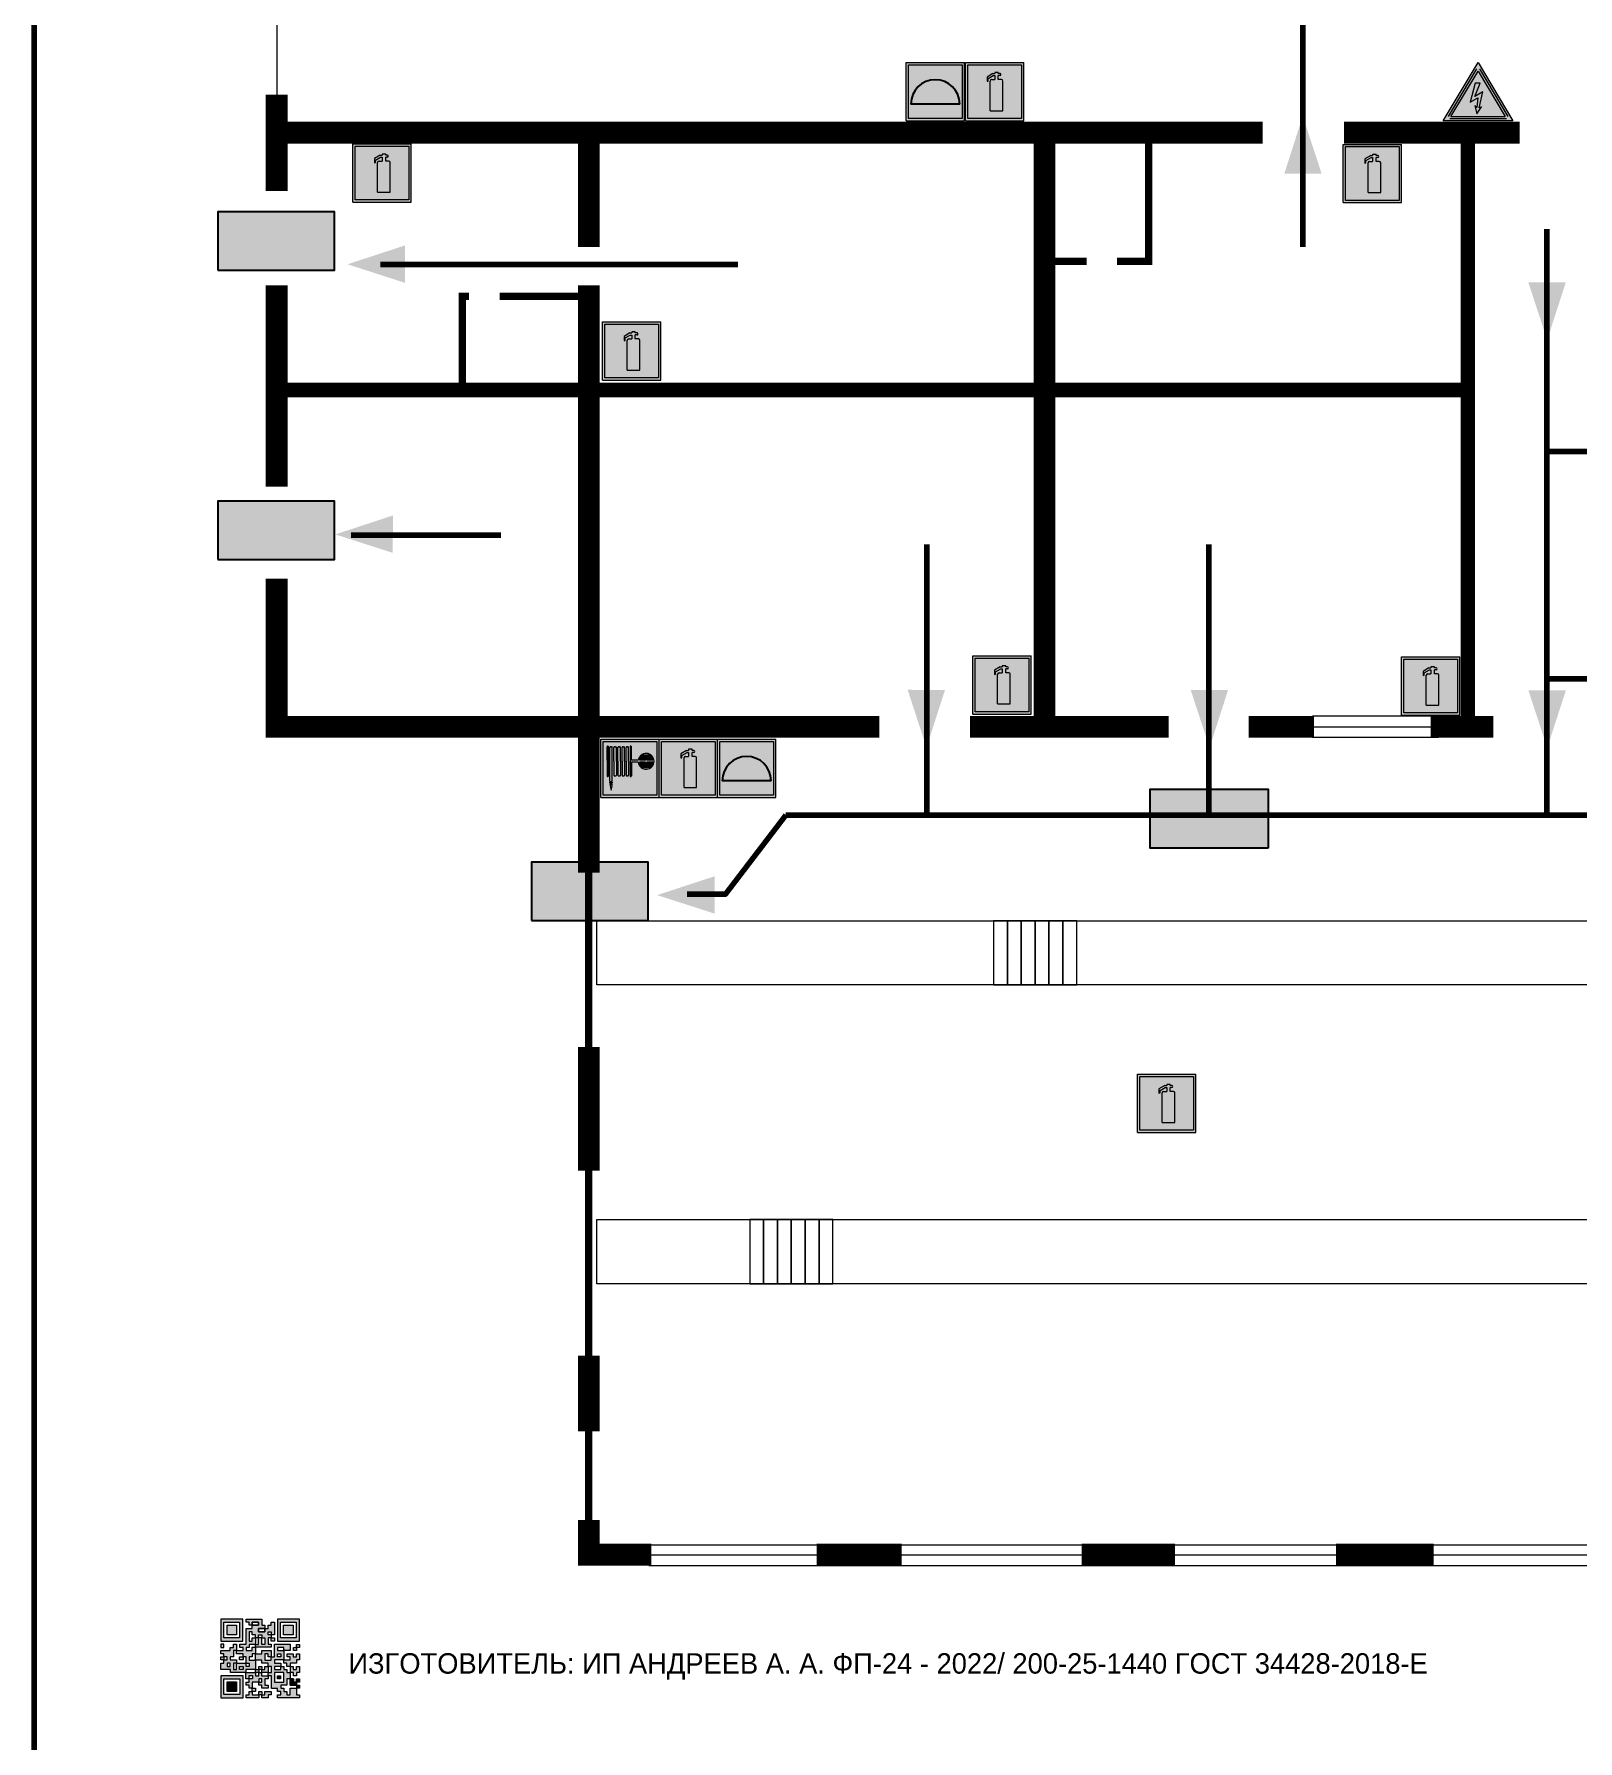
# Model space of a CAD drawing. Header units: millimetres. Extents: x 13114 to 67229, y 22859 to 38520.
# Drawn here: x 29371.4 to 29583.2, y 25863 to 26097.1 of the extents above; entities that cross this region are included whole.
import ezdxf

# ---------------------------------------------------------------- set-up
doc = ezdxf.new("R2010")
doc.units = ezdxf.units.MM
doc.layers.add('План_Штампы', color=7, linetype='Continuous')
doc.styles.add('обычный', font='arial.ttf')

# ---------------------------------------------------------------- blocks, each defined once
blk = doc.blocks.new('QR')
at = {"lineweight": 0}
h = blk.add_hatch(color=256, dxfattribs=at)
h.dxf.hatch_style = 1
h.paths.add_polyline_path([(9241.16, 2687.38), (9242.01, 2687.38), (9242.01, 2687.83), (9241.59, 2687.83), (9241.59, 2688.68), (9239.45, 2688.68), (9239.45, 2688.25), (9239.86, 2688.25), (9239.86, 2687.83), (9240.29, 2687.83), (9240.29, 2688.25), (9241.16, 2688.25), (9241.16, 2687.83), (9240.29, 2687.83), (9240.29, 2687.38), (9239.45, 2687.38), (9239.45, 2685.22), (9238.57, 2685.22), (9238.57, 2684.8), (9239.02, 2684.8), (9239.02, 2684.37), (9238.13, 2684.37), (9238.13, 2683.92), (9239.02, 2683.92), (9239.02, 2683.5), (9239.44, 2683.5), (9239.44, 2682.64), (9239.87, 2682.64), (9239.87, 2682.18), (9239.44, 2682.18), (9239.44, 2682.64), (9238.13, 2682.64), (9238.13, 2681.76), (9237.71, 2681.76), (9237.71, 2682.64), (9238.13, 2682.64), (9238.13, 2683.07), (9237.27, 2683.07), (9237.27, 2683.51), (9237.71, 2683.51), (9237.71, 2684.37), (9238.13, 2684.37), (9238.13, 2685.22), (9237.71, 2685.22), (9237.71, 2684.8), (9237.28, 2684.8), (9237.28, 2684.38), (9235.98, 2684.38), (9235.98, 2683.92), (9236.4, 2683.92), (9236.4, 2683.49), (9236.84, 2683.49), (9236.84, 2683.07), (9236.4, 2683.07), (9236.4, 2682.64), (9235.98, 2682.64), (9235.98, 2681.76), (9237.29, 2681.76), (9237.29, 2681.33), (9239.43, 2681.33), (9239.43, 2681.76), (9240.74, 2681.76), (9240.74, 2683.05), (9239.87, 2683.05), (9239.87, 2683.5), (9240.29, 2683.5), (9240.29, 2683.91), (9240.74, 2683.91), (9240.74, 2684.81), (9240.29, 2684.81), (9240.29, 2684.79), (9240.29, 2684.37), (9239.45, 2684.37), (9239.45, 2684.8), (9239.87, 2684.8), (9239.87, 2685.21), (9240.74, 2685.21), (9240.74, 2686.1), (9240.29, 2686.1), (9240.29, 2685.64), (9239.86, 2685.64), (9239.86, 2686.95), (9240.29, 2686.95), (9240.29, 2686.52), (9240.74, 2686.52), (9240.74, 2686.1), (9241.16, 2686.1), (9241.16, 2686.53), (9241.59, 2686.53), (9241.59, 2686.1), (9242.02, 2686.1), (9242.02, 2685.21), (9241.59, 2685.21), (9241.59, 2686.1), (9241.16, 2686.1), (9241.16, 2685.21), (9240.74, 2685.21), (9240.74, 2684.81), (9242.89, 2684.81), (9242.89, 2685.22), (9242.47, 2685.22), (9242.47, 2686.11), (9242.89, 2686.11), (9242.89, 2686.52), (9242.46, 2686.52), (9242.46, 2686.95), (9242.89, 2686.95), (9242.89, 2686.52), (9243.32, 2686.52), (9243.32, 2688.26), (9242.9, 2688.26), (9242.9, 2687.83), (9242.47, 2687.83), (9242.47, 2687.38), (9242.01, 2687.38), (9242.01, 2686.94), (9241.16, 2686.94)])
h.paths.add_polyline_path([(9239.02, 2682.18), (9239.02, 2681.76), (9238.54, 2681.76), (9238.54, 2682.18)], flags=16)
h.paths.add_polyline_path([(9237.27, 2682.65), (9237.27, 2682.19), (9236.83, 2682.19), (9236.83, 2682.65)], flags=16)
h = blk.add_hatch(color=256, dxfattribs=at)
h.dxf.hatch_style = 1
h.paths.add_polyline_path([(9238.15, 2687.83), (9236.83, 2687.83), (9236.83, 2686.52), (9238.15, 2686.52)], flags=0)
h.paths.add_polyline_path([(9239.01, 2685.65), (9239.01, 2688.68), (9235.98, 2688.68), (9235.98, 2685.65)])
h.paths.add_polyline_path([(9236.41, 2686.1), (9236.41, 2688.26), (9238.56, 2688.26), (9238.56, 2686.1)], flags=16)
h.paths.add_polyline_path([(9236.83, 2686.52), (9236.83, 2687.83), (9238.15, 2687.83), (9238.15, 2686.52)], flags=0)
h = blk.add_hatch(color=256, dxfattribs=at)
h.dxf.hatch_style = 1
h.paths.add_polyline_path([(9238.15, 2686.52), (9238.15, 2687.83), (9236.83, 2687.83), (9236.83, 2686.52)])
h.paths.add_polyline_path([(9245.91, 2686.52), (9245.91, 2687.83), (9244.59, 2687.83), (9244.59, 2686.52)], flags=0)
h.paths.add_polyline_path([(9246.77, 2685.65), (9246.77, 2688.68), (9243.74, 2688.68), (9243.74, 2685.65)])
h.paths.add_polyline_path([(9244.17, 2686.1), (9244.17, 2688.26), (9246.32, 2688.26), (9246.32, 2686.1)], flags=16)
h.paths.add_polyline_path([(9244.59, 2686.52), (9244.59, 2687.83), (9245.91, 2687.83), (9245.91, 2686.52)], flags=0)
h = blk.add_hatch(color=256, dxfattribs=at)
h.dxf.hatch_style = 1
h.paths.add_polyline_path([(9240.75, 2681.76), (9240.75, 2681.35), (9241.17, 2681.35), (9241.17, 2681.76)])
h.paths.add_polyline_path([(9241.6, 2682.18), (9241.17, 2682.18), (9241.17, 2681.76), (9241.6, 2681.76)])
h.paths.add_polyline_path([(9242.47, 2681.34), (9242.47, 2682.19), (9242.02, 2682.19), (9242.02, 2681.76), (9241.6, 2681.76), (9241.6, 2681.34)])
h.paths.add_polyline_path([(9239.87, 2678.3), (9239.44, 2678.3), (9239.44, 2677.89), (9241.17, 2677.89), (9241.17, 2678.3), (9240.28, 2678.3), (9240.28, 2678.73), (9239.87, 2678.73)])
h.paths.add_polyline_path([(9240.75, 2678.73), (9240.75, 2679.19), (9240.28, 2679.19), (9240.28, 2678.73)])
h.paths.add_polyline_path([(9241.6, 2678.73), (9241.17, 2678.73), (9241.17, 2678.3), (9241.6, 2678.3)])
h.paths.add_polyline_path([(9242.02, 2678.3), (9241.6, 2678.3), (9241.6, 2677.89), (9242.48, 2677.89), (9242.48, 2678.31), (9242.9, 2678.31), (9242.9, 2678.73), (9242.02, 2678.73)])
h.paths.add_polyline_path([(9246.36, 2684.37), (9246.36, 2684.79), (9245.93, 2684.79), (9245.93, 2684.37)])
h.paths.add_polyline_path([(9246.78, 2685.2), (9246.36, 2685.2), (9246.36, 2684.79), (9246.78, 2684.79)])
h.paths.add_polyline_path([(9245.91, 2687.83), (9244.59, 2687.83), (9244.59, 2686.52), (9245.91, 2686.52)])
h = blk.add_hatch(color=256, dxfattribs=at)
h.dxf.hatch_style = 1
h.paths.add_polyline_path([(9243.32, 2686.11), (9242.89, 2686.11), (9242.89, 2685.64), (9243.32, 2685.64)])
h.paths.add_polyline_path([(9239.02, 2683.07), (9239.02, 2683.5), (9238.56, 2683.5), (9238.56, 2683.07)])
h.paths.add_polyline_path([(9236.4, 2684.8), (9236.4, 2685.22), (9235.98, 2685.22), (9235.98, 2684.8)])
h.paths.add_polyline_path([(9236.4, 2683.07), (9236.4, 2683.49), (9235.98, 2683.49), (9235.98, 2683.07)])
h = blk.add_hatch(color=256, dxfattribs=at)
h.dxf.hatch_style = 1
h.paths.add_polyline_path([(9243.32, 2682.64), (9243.32, 2683.07), (9244.62, 2683.07), (9244.62, 2684.37), (9243.74, 2684.37), (9243.74, 2684.8), (9244.62, 2684.8), (9244.62, 2684.37), (9245.48, 2684.37), (9245.48, 2685.22), (9243.32, 2685.22), (9243.32, 2683.5), (9242.89, 2683.5), (9242.89, 2683.06), (9242.01, 2683.06), (9242.01, 2683.91), (9242.47, 2683.91), (9242.47, 2683.5), (9242.89, 2683.5), (9242.89, 2684.38), (9241.59, 2684.38), (9241.59, 2683.91), (9240.74, 2683.91), (9240.74, 2683.05), (9241.59, 2683.05), (9241.59, 2682.64), (9242.47, 2682.64), (9242.47, 2682.19), (9242.91, 2682.19), (9242.91, 2681.34), (9242.48, 2681.34), (9242.48, 2680.91), (9242.91, 2680.91), (9242.91, 2679.17), (9243.75, 2679.17), (9243.75, 2678.73), (9244.2, 2678.73), (9244.2, 2678.3), (9243.75, 2678.3), (9243.75, 2677.88), (9246.78, 2677.88), (9246.78, 2678.3), (9246.35, 2678.3), (9246.35, 2679.19), (9245.48, 2679.19), (9245.48, 2678.31), (9245.05, 2678.31), (9245.05, 2678.73), (9244.62, 2678.73), (9244.62, 2679.19), (9244.2, 2679.19), (9244.2, 2679.61), (9245.05, 2679.61), (9245.05, 2680.46), (9245.48, 2680.46), (9245.48, 2681.34), (9245.04, 2681.34), (9245.04, 2681.76), (9244.63, 2681.76), (9244.63, 2682.19), (9244.21, 2682.19), (9244.21, 2681.76), (9243.32, 2681.76), (9243.32, 2682.19), (9244.21, 2682.19), (9244.21, 2682.64)])
h.paths.add_polyline_path([(9243.75, 2683.49), (9243.75, 2683.92), (9244.21, 2683.92), (9244.21, 2683.49)], flags=16)
h.paths.add_polyline_path([(9243.32, 2681.34), (9244.63, 2681.34), (9244.63, 2680.04), (9243.32, 2680.04)], flags=16)
h.paths.add_polyline_path([(9243.76, 2680.89), (9244.18, 2680.89), (9244.18, 2680.48), (9243.76, 2680.48)], flags=0)
h = blk.add_hatch(color=256, dxfattribs=at)
h.dxf.hatch_style = 1
h.paths.add_polyline_path([(9246.36, 2683.07), (9246.78, 2683.07), (9246.78, 2683.92), (9246.36, 2683.92), (9246.36, 2683.49), (9245.92, 2683.49), (9245.92, 2683.92), (9245.06, 2683.92), (9245.06, 2683.49), (9245.48, 2683.49), (9245.48, 2683.07), (9244.62, 2683.07), (9244.62, 2682.65), (9245.05, 2682.65), (9245.05, 2682.18), (9245.48, 2682.18), (9245.48, 2682.65), (9246.36, 2682.65)])
h.paths.add_polyline_path([(9246.78, 2682.18), (9246.36, 2682.18), (9246.36, 2681.75), (9245.92, 2681.75), (9245.92, 2682.18), (9245.48, 2682.18), (9245.48, 2681.34), (9245.48, 2681.34), (9245.94, 2681.34), (9245.94, 2680.91), (9246.36, 2680.91), (9246.36, 2681.34), (9246.78, 2681.34)])
h = blk.add_hatch(color=256, dxfattribs=at)
h.dxf.hatch_style = 1
h.paths.add_polyline_path([(9235.98, 2680.9), (9235.98, 2677.86), (9239.02, 2677.86), (9239.02, 2680.9)])
h.paths.add_polyline_path([(9238.57, 2680.48), (9238.57, 2678.32), (9236.41, 2678.32), (9236.41, 2680.48)], flags=16)
h.paths.add_polyline_path([(9238.15, 2680.05), (9238.15, 2678.74), (9236.83, 2678.74), (9236.83, 2680.05)], flags=0)
h = blk.add_hatch(color=256, dxfattribs=at)
h.dxf.hatch_style = 1
h.paths.add_polyline_path([(9242.02, 2680.46), (9242.48, 2680.46), (9242.48, 2680.91), (9241.58, 2680.91), (9241.58, 2681.35), (9241.17, 2681.35), (9241.17, 2680.91), (9240.75, 2680.91), (9240.75, 2681.33), (9239.43, 2681.33), (9239.43, 2680.46), (9239.86, 2680.46), (9239.86, 2680.92), (9240.3, 2680.92), (9240.3, 2680.46), (9239.86, 2680.46), (9239.86, 2680.04), (9239.44, 2680.04), (9239.44, 2679.62), (9239.86, 2679.62), (9239.86, 2679.19), (9240.29, 2679.19), (9240.29, 2680.03), (9241.18, 2680.03), (9241.18, 2680.47), (9241.6, 2680.47), (9241.6, 2680.03), (9241.18, 2680.03), (9241.18, 2679.61), (9241.6, 2679.61), (9241.6, 2679.19), (9242.47, 2679.19), (9242.47, 2679.6), (9242.02, 2679.6)])
h = blk.add_hatch(color=256, dxfattribs=at)
h.dxf.hatch_style = 1
h.paths.add_polyline_path([(9244.18, 2680.48), (9244.18, 2680.89), (9243.76, 2680.89), (9243.76, 2680.48)])
h = blk.add_hatch(color=256, dxfattribs=at)
h.dxf.hatch_style = 1
h.paths.add_polyline_path([(9238.15, 2680.05), (9236.83, 2680.05), (9236.83, 2678.74), (9238.15, 2678.74)])
h = blk.add_hatch(color=256, dxfattribs=at)
h.dxf.hatch_style = 1
h.paths.add_polyline_path([(9245.93, 2680.04), (9245.93, 2680.46), (9245.48, 2680.46), (9245.48, 2679.62), (9246.35, 2679.62), (9246.35, 2680.04)])
h.paths.add_polyline_path([(9246.78, 2680.04), (9246.78, 2680.46), (9246.35, 2680.46), (9246.35, 2680.04)])
h.paths.add_polyline_path([(9246.78, 2679.18), (9246.78, 2679.62), (9246.35, 2679.62), (9246.35, 2679.18)])
for points in [[(9237.71, 2685.22), (9238.13, 2685.22), (9238.13, 2684.37), (9237.71, 2684.37), (9237.71, 2683.51), (9237.27, 2683.51), (9237.27, 2683.07), (9238.13, 2683.07), (9238.13, 2682.64), (9237.71, 2682.64), (9237.71, 2681.76), (9238.13, 2681.76), (9238.13, 2682.64), (9239.44, 2682.64), (9239.44, 2683.5), (9239.02, 2683.5), (9239.02, 2683.07), (9238.56, 2683.07), (9238.56, 2683.5), (9239.02, 2683.5), (9239.02, 2683.92), (9238.13, 2683.92), (9238.13, 2684.37), (9239.02, 2684.37), (9239.02, 2684.8), (9238.57, 2684.8), (9238.57, 2685.22), (9239.45, 2685.22), (9239.45, 2687.38), (9240.29, 2687.38), (9240.29, 2687.83), (9239.86, 2687.83), (9239.86, 2688.25), (9239.45, 2688.25), (9239.45, 2688.68), (9241.59, 2688.68), (9241.59, 2687.83), (9242.01, 2687.83), (9242.01, 2687.38), (9242.47, 2687.38), (9242.47, 2687.83), (9242.9, 2687.83), (9242.9, 2688.26), (9243.32, 2688.26), (9243.32, 2686.52), (9242.89, 2686.52), (9242.89, 2686.11), (9243.32, 2686.11), (9243.32, 2685.64), (9242.89, 2685.64), (9242.89, 2686.11), (9242.47, 2686.11), (9242.47, 2685.22), (9242.89, 2685.22), (9242.89, 2684.81), (9240.74, 2684.81), (9240.74, 2683.91), (9241.59, 2683.91), (9241.59, 2684.38), (9242.89, 2684.38), (9242.89, 2683.5), (9242.47, 2683.5), (9242.47, 2683.91), (9242.01, 2683.91), (9242.01, 2683.06), (9242.89, 2683.06), (9242.89, 2683.5), (9243.32, 2683.5), (9243.32, 2685.22), (9245.48, 2685.22), (9245.48, 2684.37), (9244.62, 2684.37), (9244.62, 2683.07), (9245.48, 2683.07), (9245.48, 2683.49), (9245.06, 2683.49), (9245.06, 2683.92), (9245.92, 2683.92), (9245.92, 2683.49), (9246.36, 2683.49), (9246.36, 2683.92), (9246.78, 2683.92), (9246.78, 2683.07), (9246.36, 2683.07), (9246.36, 2682.65), (9245.48, 2682.65), (9245.48, 2682.18), (9245.92, 2682.18), (9245.92, 2681.75), (9246.36, 2681.75), (9246.36, 2682.18), (9246.78, 2682.18), (9246.78, 2681.34), (9246.36, 2681.34), (9246.36, 2680.91), (9245.94, 2680.91), (9245.94, 2681.34), (9245.48, 2681.34), (9245.48, 2680.46), (9245.93, 2680.46), (9245.93, 2680.04), (9246.35, 2680.04), (9246.35, 2680.46), (9246.78, 2680.46), (9246.78, 2680.04), (9246.78, 2680.04), (9246.35, 2680.04), (9246.35, 2679.62), (9246.78, 2679.62), (9246.78, 2679.18), (9246.35, 2679.18), (9246.35, 2678.3), (9246.78, 2678.3), (9246.78, 2677.88), (9243.75, 2677.88), (9243.75, 2678.3), (9244.2, 2678.3), (9244.2, 2678.73), (9243.75, 2678.73), (9243.75, 2679.17), (9242.91, 2679.17), (9242.91, 2680.91), (9242.48, 2680.91), (9242.48, 2680.46), (9242.02, 2680.46), (9242.02, 2679.6), (9242.47, 2679.6), (9242.47, 2679.19), (9241.6, 2679.19), (9241.6, 2679.61), (9241.18, 2679.61), (9241.18, 2680.03), (9240.29, 2680.03), (9240.29, 2679.19), (9240.75, 2679.19), (9240.75, 2678.73), (9240.28, 2678.73), (9240.28, 2678.3), (9241.17, 2678.3), (9241.17, 2678.73), (9241.6, 2678.73), (9241.6, 2678.3), (9242.02, 2678.3), (9242.02, 2678.73), (9242.9, 2678.73), (9242.9, 2678.31), (9242.48, 2678.31), (9242.48, 2677.89), (9241.6, 2677.89), (9241.6, 2678.3), (9241.17, 2678.3), (9241.17, 2677.89), (9239.44, 2677.89), (9239.44, 2678.3), (9239.87, 2678.3), (9239.87, 2678.73), (9240.28, 2678.73), (9240.28, 2679.19), (9240.29, 2679.19), (9239.86, 2679.19), (9239.86, 2679.62), (9239.44, 2679.62), (9239.44, 2680.04), (9239.86, 2680.04), (9239.86, 2680.46), (9239.43, 2680.46), (9239.43, 2681.33), (9237.29, 2681.33), (9237.29, 2681.76), (9235.98, 2681.76), (9235.98, 2682.64), (9236.4, 2682.64), (9236.4, 2683.07), (9235.98, 2683.07), (9235.98, 2683.49), (9236.4, 2683.49), (9236.4, 2683.92), (9235.98, 2683.92), (9235.98, 2684.38), (9237.28, 2684.38), (9237.28, 2684.8), (9237.71, 2684.8), (9237.71, 2685.22), (9237.92, 2685.22)], [(9240.74, 2685.21), (9239.87, 2685.21), (9239.87, 2684.8), (9239.45, 2684.8), (9239.45, 2684.37), (9240.29, 2684.37), (9240.29, 2684.79), (9240.29, 2684.81), (9240.74, 2684.81), (9240.74, 2685.21), (9239.87, 2685.21)], [(9240.74, 2686.1), (9240.74, 2686.52), (9240.29, 2686.52), (9240.29, 2686.95), (9239.86, 2686.95), (9239.86, 2685.64), (9240.29, 2685.64), (9240.29, 2686.1), (9240.74, 2686.1), (9240.74, 2686.52)], [(9240.74, 2683.05), (9240.74, 2681.76), (9239.43, 2681.76), (9239.43, 2681.33), (9240.75, 2681.33), (9240.75, 2681.35), (9240.75, 2680.91), (9241.17, 2680.91), (9241.17, 2681.35), (9241.58, 2681.35), (9241.58, 2680.91), (9242.48, 2680.91), (9242.48, 2681.34), (9242.91, 2681.34), (9242.91, 2682.19), (9242.47, 2682.19), (9242.47, 2682.64), (9241.59, 2682.64), (9241.59, 2683.05), (9240.74, 2683.05)], [(9240.74, 2683.91), (9240.29, 2683.91), (9240.29, 2683.5), (9239.87, 2683.5), (9239.87, 2683.05), (9240.74, 2683.05), (9240.74, 2683.91)], [(9244.62, 2683.07), (9243.32, 2683.07), (9243.32, 2682.64), (9244.21, 2682.64), (9244.21, 2682.19), (9243.32, 2682.19), (9243.32, 2681.76), (9244.21, 2681.76), (9244.21, 2682.19), (9244.63, 2682.19), (9244.63, 2681.76), (9245.04, 2681.76), (9245.04, 2681.34), (9245.48, 2681.34)], [(9244.62, 2684.37), (9244.62, 2684.8), (9243.74, 2684.8), (9243.74, 2684.37), (9244.62, 2684.37)], [(9245.48, 2682.18), (9245.05, 2682.18), (9245.05, 2682.65), (9244.62, 2682.65), (9244.62, 2683.07)], [(9239.86, 2680.46), (9239.86, 2680.92), (9240.3, 2680.92), (9240.3, 2680.46), (9239.86, 2680.46)], [(9241.6, 2681.76), (9242.02, 2681.76), (9242.02, 2682.19), (9242.47, 2682.19), (9242.47, 2681.34), (9241.6, 2681.34), (9241.6, 2681.76)], [(9245.48, 2682.18), (9245.48, 2681.34)], [(9245.48, 2680.46), (9245.05, 2680.46), (9245.05, 2679.61), (9244.2, 2679.61), (9244.2, 2679.19), (9244.62, 2679.19), (9244.62, 2678.73), (9245.05, 2678.73), (9245.05, 2678.31), (9245.48, 2678.31), (9245.48, 2679.19), (9246.35, 2679.19), (9246.35, 2679.07)], [(9246.35, 2679.62), (9245.48, 2679.62), (9245.48, 2680.46)], [(9245.48, 2680.46), (9245.48, 2679.62), (9246.35, 2679.62), (9246.35, 2680.04), (9245.93, 2680.04), (9245.93, 2680.46), (9245.48, 2680.46), (9245.48, 2679.62)], [(9246.35, 2679.62), (9246.35, 2679.18)]]:
    blk.add_lwpolyline(points, dxfattribs=at)
for points in [[(9235.98, 2685.65), (9239.01, 2685.65), (9239.01, 2688.68), (9235.98, 2688.68)], [(9236.41, 2688.26), (9238.56, 2688.26), (9238.56, 2686.1), (9236.41, 2686.1)], [(9236.83, 2687.83), (9238.15, 2687.83), (9238.15, 2686.52), (9236.83, 2686.52)], [(9240.29, 2687.83), (9241.16, 2687.83), (9241.16, 2688.25), (9240.29, 2688.25)], [(9240.29, 2688.25), (9241.16, 2688.25), (9241.16, 2687.83), (9240.29, 2687.83)], [(9243.74, 2685.65), (9246.77, 2685.65), (9246.77, 2688.68), (9243.74, 2688.68)], [(9244.17, 2688.26), (9246.32, 2688.26), (9246.32, 2686.1), (9244.17, 2686.1)], [(9244.59, 2687.83), (9245.91, 2687.83), (9245.91, 2686.52), (9244.59, 2686.52)], [(9235.98, 2684.8), (9236.4, 2684.8), (9236.4, 2685.22), (9235.98, 2685.22)], [(9241.16, 2686.1), (9240.74, 2686.1), (9240.74, 2685.21), (9241.16, 2685.21)], [(9242.01, 2687.38), (9241.16, 2687.38), (9241.16, 2686.94), (9242.01, 2686.94)], [(9241.16, 2687.38), (9242.01, 2687.38), (9242.01, 2686.94), (9241.16, 2686.94)], [(9241.16, 2686.53), (9241.59, 2686.53), (9241.59, 2686.1), (9241.16, 2686.1)], [(9241.59, 2686.1), (9242.02, 2686.1), (9242.02, 2685.21), (9241.59, 2685.21)], [(9242.89, 2686.52), (9242.46, 2686.52), (9242.46, 2686.95), (9242.89, 2686.95)], [(9246.36, 2685.2), (9246.78, 2685.2), (9246.78, 2684.79), (9246.36, 2684.79)], [(9236.4, 2683.07), (9236.84, 2683.07), (9236.84, 2683.49), (9236.4, 2683.49)], [(9243.75, 2683.92), (9244.21, 2683.92), (9244.21, 2683.49), (9243.75, 2683.49)], [(9245.93, 2684.79), (9246.36, 2684.79), (9246.36, 2684.37), (9245.93, 2684.37)], [(9235.98, 2677.86), (9239.02, 2677.86), (9239.02, 2680.9), (9235.98, 2680.9)], [(9236.83, 2682.19), (9237.27, 2682.19), (9237.27, 2682.65), (9236.83, 2682.65)], [(9238.54, 2682.18), (9239.02, 2682.18), (9239.02, 2681.76), (9238.54, 2681.76)], [(9239.44, 2682.64), (9239.87, 2682.64), (9239.87, 2682.18), (9239.44, 2682.18)], [(9240.75, 2681.76), (9241.17, 2681.76), (9241.17, 2681.35), (9240.75, 2681.35)], [(9241.17, 2682.18), (9241.6, 2682.18), (9241.6, 2681.76), (9241.17, 2681.76)], [(9243.32, 2680.04), (9244.63, 2680.04), (9244.63, 2681.34), (9243.32, 2681.34)], [(9243.76, 2680.89), (9244.18, 2680.89), (9244.18, 2680.48), (9243.76, 2680.48)], [(9236.41, 2680.48), (9238.57, 2680.48), (9238.57, 2678.32), (9236.41, 2678.32)], [(9236.83, 2680.05), (9238.15, 2680.05), (9238.15, 2678.74), (9236.83, 2678.74)], [(9241.18, 2680.03), (9241.6, 2680.03), (9241.6, 2680.47), (9241.18, 2680.47)]]:
    blk.add_lwpolyline(points, close=True, dxfattribs=at)
blk = doc.blocks.new('A$C7B4425F7')
at = {"true_color": 0xffffff}
blk.add_hatch(color=7, dxfattribs=at).paths.add_polyline_path([(0, 0), (-16, 0), (-16, -8), (0, -8)])
h = blk.add_hatch(color=126)
h.paths.add_polyline_path([(-0.2, -0.2), (-15.8, -0.2), (-15.8, -7.8), (-0.2, -7.8)])
h.paths.add_polyline_path([(-11.76, -2.03), (-11.76, -3.66), (-11.17, -3.66, -0.568275), (-11.17, -6.18), (-12.58, -6.18), (-12.58, -2.03)], flags=16)
h.paths.add_polyline_path([(-13.33, -4.12, -0.495768), (-13.59, -6.18), (-15.03, -6.18), (-15.03, -2.03), (-13.59, -2.03, -0.487973)], flags=16)
h.paths.add_polyline_path([(-10.25, -2.03), (-9.48, -2.03), (-9.48, -6.18), (-10.25, -6.18)], flags=16)
h.paths.add_polyline_path([(-13.84, -3.69), (-14.24, -3.69), (-14.24, -3.03), (-13.9, -3.03, -0.692621)], flags=0)
h.paths.add_polyline_path([(-9.15, -2.03), (-8.4, -2.03), (-8.04, -3.07), (-7.68, -2.03), (-6.93, -2.03), (-7.64, -4.1), (-6.93, -6.18), (-7.68, -6.18), (-8.04, -5.14), (-8.4, -6.18), (-9.15, -6.18), (-8.44, -4.1)], flags=16)
h.paths.add_polyline_path([(-11.76, -4.46), (-11.42, -4.46, -0.692621), (-11.36, -5.12), (-11.76, -5.12)], flags=0)
h.paths.add_polyline_path([(-13.9, -5.2), (-14.24, -5.2), (-14.24, -4.55), (-13.84, -4.55, -0.708038)], flags=0)
edge = h.paths.add_edge_path(flags=16)
edge.add_ellipse((-5.51, -4.08), major_axis=(0, 2.05), ratio=0.586184, start_angle=0, end_angle=360)
edge = h.paths.add_edge_path(flags=0)
edge.add_ellipse((-5.51, -4.08), major_axis=(0, 1.14), ratio=0.454828, start_angle=0, end_angle=360)
h.paths.add_polyline_path([(-4.13, -4.96, 0.377264), (-3.48, -4.52, 0.0555), (-3.16, -2.03), (-1.66, -2.03), (-1.66, -4.96), (-0.96, -4.96), (-0.96, -7.01), (-1.75, -7.01), (-1.75, -6.18), (-3.3, -6.18), (-3.3, -7.02), (-4.13, -7.02)], flags=16)
h.paths.add_polyline_path([(-2.73, -2.91), (-2.28, -2.91), (-2.28, -4.96), (-3.05, -4.96, 0.079136)], flags=0)
at = {"color": 126}
blk.add_lwpolyline([(-16, -8), (0, -8), (0, 0), (-16, 0)], close=True, dxfattribs=at)
blk = doc.blocks.new('A$C37112FD5')
at = {"true_color": 0xf5f5ff}
h = blk.add_hatch(color=7, dxfattribs=at)
h.dxf.hatch_style = 1
h.paths.add_polyline_path([(12.8, -7.4), (0, -7.4), (0, -20.2), (12.8, -20.2)])
h.paths.add_polyline_path([(12.29, -7.91), (12.29, -19.69), (0.51, -19.69), (0.51, -7.91)], flags=16)
h.paths.add_polyline_path([(4.98, -9.04, -0.42597), (5.17, -9.22), (5.17, -12.25), (5.17, -15.29, -0.432244), (4.98, -15.47), (4.83, -15.47, -0.42597), (4.64, -15.29), (4.64, -12.25), (4.64, -9.22, -0.432244), (4.83, -9.04)], flags=0)
h.paths.add_polyline_path([(4.28, -9.22), (4.28, -12.25), (4.28, -15.29, -0.432244), (4.09, -15.47), (3.94, -15.47, -0.42597), (3.75, -15.29), (3.75, -12.25), (3.75, -9.22, -0.432244), (3.94, -9.04), (4.09, -9.04, -0.42597)], flags=0)
h.paths.add_polyline_path([(5.72, -9.04), (5.87, -9.04, -0.42597), (6.06, -9.22), (6.06, -12.25), (6.06, -15.29, -0.432244), (5.87, -15.47), (5.72, -15.47, -0.42597), (5.53, -15.29), (5.53, -12.25), (5.53, -9.22, -0.432244)], flags=0)
h.paths.add_polyline_path([(6.42, -8.9), (6.5, -8.9, -0.42597), (6.69, -9.08), (6.69, -12.03), (8.21, -12.03, -15.824349), (8.21, -12.47), (6.69, -12.47), (6.69, -15.42, -0.432244), (6.5, -15.6), (6.42, -15.6)], flags=0)
h.paths.add_polyline_path([(3.39, -9.22), (3.39, -12.25), (3.39, -15.29, -0.432244), (3.2, -15.47), (3.05, -15.47, -0.42597), (2.85, -15.29), (2.85, -12.25), (2.85, -9.22, -0.432244), (3.05, -9.04), (3.2, -9.04, -0.42597)], flags=0)
h.paths.add_polyline_path([(2.5, -9.22), (2.5, -16.71), (1.96, -16.71), (1.96, -9.22, -0.432244), (2.15, -9.04), (2.31, -9.04, -0.42597)], flags=0)
h.paths.add_polyline_path([(1.61, -8.9), (1.61, -15.6), (1.57, -15.6, -0.42597), (1.37, -15.42), (1.37, -12.03), (1.37, -9.09, -0.432244), (1.57, -8.9)], flags=0)
h.paths.add_polyline_path([(9.76, -10.81), (9.76, -12.03), (8.49, -12.03, -0.336371)], flags=0)
h.paths.add_polyline_path([(8.49, -12.47), (9.76, -12.47), (9.76, -13.7, -0.336371)], flags=0)
h.paths.add_polyline_path([(10.11, -10.81, -0.336371), (11.38, -12.03), (10.11, -12.03)], flags=0)
h.paths.add_polyline_path([(10.11, -12.47), (11.38, -12.47, -0.336371), (10.11, -13.7)], flags=0)
h.paths.add_polyline_path([(2.5, -16.84), (2.5, -17.05), (1.97, -17.05), (1.97, -16.84)], flags=0)
h.paths.add_polyline_path([(2.5, -17.24, -0.033778), (2.24, -18.6, -0.033778), (1.97, -17.24)], flags=0)
h = blk.add_hatch(color=242)
h.dxf.hatch_style = 1
h.paths.add_polyline_path([(12.29, -7.91), (0.51, -7.91), (0.51, -19.69), (12.29, -19.69)])
h.paths.add_polyline_path([(6.42, -15.6), (6.42, -8.9), (6.5, -8.9, -0.42597), (6.69, -9.08), (6.69, -12.03), (8.21, -12.03, -15.824349), (8.21, -12.47), (6.69, -12.47), (6.69, -15.42, -0.432244), (6.5, -15.6)], flags=16)
h.paths.add_polyline_path([(5.87, -15.47), (5.72, -15.47, -0.42597), (5.53, -15.29), (5.53, -12.25), (5.53, -9.22, -0.432244), (5.72, -9.04), (5.87, -9.04, -0.42597), (6.06, -9.22), (6.06, -12.25), (6.06, -15.29, -0.432244)], flags=16)
h.paths.add_polyline_path([(4.98, -15.47), (4.83, -15.47, -0.42597), (4.64, -15.29), (4.64, -12.25), (4.64, -9.22, -0.432244), (4.83, -9.04), (4.98, -9.04, -0.42597), (5.17, -9.22), (5.17, -12.25), (5.17, -15.29, -0.432244)], flags=16)
h.paths.add_polyline_path([(4.09, -15.47), (3.94, -15.47, -0.42597), (3.75, -15.29), (3.75, -12.25), (3.75, -9.22, -0.432244), (3.94, -9.04), (4.09, -9.04, -0.42597), (4.28, -9.22), (4.28, -12.25), (4.28, -15.29, -0.432244)], flags=16)
h.paths.add_polyline_path([(3.2, -15.47), (3.05, -15.47, -0.42597), (2.85, -15.29), (2.85, -12.25), (2.85, -9.22, -0.432244), (3.05, -9.04), (3.2, -9.04, -0.42597), (3.39, -9.22), (3.39, -12.25), (3.39, -15.29, -0.432244)], flags=16)
h.paths.add_polyline_path([(2.5, -17.05), (1.97, -17.05), (1.97, -16.84), (2.5, -16.84)], flags=16)
h.paths.add_polyline_path([(2.5, -17.24, -0.033778), (2.24, -18.6, -0.033778), (1.97, -17.24)], flags=16)
h.paths.add_polyline_path([(2.5, -16.71), (1.96, -16.71), (1.96, -9.22, -0.432244), (2.15, -9.04), (2.31, -9.04, -0.42597), (2.5, -9.22)], flags=16)
h.paths.add_polyline_path([(1.61, -15.6), (1.57, -15.6, -0.42597), (1.37, -15.42), (1.37, -12.03), (1.37, -9.09, -0.432244), (1.57, -8.9), (1.61, -8.9)], flags=16)
h.paths.add_polyline_path([(8.49, -12.47), (9.76, -12.47), (9.76, -13.7, -0.336371)], flags=0)
h.paths.add_polyline_path([(10.11, -13.7), (10.11, -12.47), (11.38, -12.47, -0.336371)], flags=0)
h.paths.add_polyline_path([(8.49, -12.03, -0.336371), (9.76, -10.81), (9.76, -12.03)], flags=0)
h.paths.add_polyline_path([(10.11, -12.03), (10.11, -10.81, -0.336371), (11.38, -12.03)], flags=0)
h = blk.add_hatch(color=7, dxfattribs=at)
h.dxf.hatch_style = 1
h.paths.add_polyline_path([(1.61, -8.9), (1.57, -8.9, 0.432244), (1.37, -9.09), (1.37, -12.03), (1.37, -15.42, 0.42597), (1.57, -15.6), (1.61, -15.6)])
h.paths.add_polyline_path([(2.5, -9.22, 0.42597), (2.31, -9.04), (2.15, -9.04, 0.432244), (1.96, -9.22), (1.96, -16.71), (2.5, -16.71)])
h.paths.add_polyline_path([(2.5, -16.84), (1.97, -16.84), (1.97, -17.05), (2.5, -17.05)])
h.paths.add_polyline_path([(2.5, -17.24), (1.97, -17.24, 0.033778), (2.24, -18.6, 0.033778)])
h.paths.add_polyline_path([(3.39, -12.25), (3.39, -9.22, 0.42597), (3.2, -9.04), (3.05, -9.04, 0.432244), (2.85, -9.22), (2.85, -12.25), (2.85, -15.29, 0.42597), (3.05, -15.47), (3.2, -15.47, 0.432244), (3.39, -15.29)])
h.paths.add_polyline_path([(4.28, -12.25), (4.28, -9.22, 0.42597), (4.09, -9.04), (3.94, -9.04, 0.432244), (3.75, -9.22), (3.75, -12.25), (3.75, -15.29, 0.42597), (3.94, -15.47), (4.09, -15.47, 0.432244), (4.28, -15.29)])
h.paths.add_polyline_path([(5.17, -12.25), (5.17, -9.22, 0.42597), (4.98, -9.04), (4.83, -9.04, 0.432244), (4.64, -9.22), (4.64, -12.25), (4.64, -15.29, 0.42597), (4.83, -15.47), (4.98, -15.47, 0.432244), (5.17, -15.29)])
h.paths.add_polyline_path([(6.06, -12.25), (6.06, -9.22, 0.42597), (5.87, -9.04), (5.72, -9.04, 0.432244), (5.53, -9.22), (5.53, -12.25), (5.53, -15.29, 0.42597), (5.72, -15.47), (5.87, -15.47, 0.432244), (6.06, -15.29)])
h.paths.add_polyline_path([(6.69, -12.47), (8.21, -12.47, 15.824349), (8.21, -12.03), (6.69, -12.03), (6.69, -9.08, 0.42597), (6.5, -8.9), (6.42, -8.9), (6.42, -15.6), (6.5, -15.6, 0.432244), (6.69, -15.42)])
h.paths.add_polyline_path([(8.49, -12.47), (9.76, -12.47), (9.76, -13.7, -0.336371)], flags=16)
h.paths.add_polyline_path([(8.49, -12.03, -0.336371), (9.76, -10.81), (9.76, -12.03)], flags=16)
h.paths.add_polyline_path([(10.11, -12.47), (11.38, -12.47, -0.336371), (10.11, -13.7)], flags=16)
h.paths.add_polyline_path([(10.11, -12.03), (10.11, -10.81, -0.336371), (11.38, -12.03)], flags=16)
h = blk.add_hatch(color=242)
h.dxf.hatch_style = 1
h.paths.add_polyline_path([(9.76, -10.81, 0.336371), (8.49, -12.03), (9.76, -12.03)])
h.paths.add_polyline_path([(10.11, -10.81), (10.11, -12.03), (11.38, -12.03, 0.336371)])
h.paths.add_polyline_path([(11.38, -12.47), (10.11, -12.47), (10.11, -13.7, 0.336371)])
h.paths.add_polyline_path([(9.76, -12.47), (8.49, -12.47, 0.336371), (9.76, -13.7)])
at = {"color": 242, "lineweight": 5}
for p, q in [((0, -20.2), (0, -7.4)), ((0, -7.4), (12.8, -7.4)), ((12.8, -20.2), (12.8, -7.4)), ((1.37, -12.03), (1.37, -9.08)), ((1.57, -8.9), (1.61, -8.9)), ((1.61, -8.9), (1.61, -15.6)), ((1.96, -16.71), (1.96, -9.22)), ((2.15, -9.04), (2.31, -9.04)), ((2.5, -16.71), (2.5, -9.22)), ((2.85, -12.25), (2.85, -9.22)), ((3.05, -9.04), (3.2, -9.04)), ((3.39, -12.25), (3.39, -9.22)), ((3.75, -12.25), (3.75, -9.22)), ((3.94, -9.04), (4.09, -9.04)), ((4.28, -12.25), (4.28, -9.22)), ((4.64, -12.25), (4.64, -9.22)), ((4.83, -9.04), (4.98, -9.04)), ((5.17, -12.25), (5.17, -9.22)), ((5.53, -12.25), (5.53, -9.22)), ((5.72, -9.04), (5.87, -9.04)), ((6.06, -12.25), (6.06, -9.22)), ((6.42, -8.9), (6.42, -15.6)), ((6.5, -8.9), (6.42, -8.9)), ((6.69, -12.03), (6.69, -9.08)), ((9.76, -10.81), (9.76, -12.03)), ((10.11, -10.81), (10.11, -12.03)), ((1.37, -12.03), (1.37, -15.42)), ((2.85, -12.25), (2.85, -15.29)), ((3.39, -12.25), (3.39, -15.29)), ((3.75, -12.25), (3.75, -15.29)), ((4.28, -12.25), (4.28, -15.29)), ((4.64, -12.25), (4.64, -15.29)), ((5.17, -12.25), (5.17, -15.29)), ((5.53, -12.25), (5.53, -15.29)), ((6.06, -12.25), (6.06, -15.29)), ((8.21, -12.03), (6.69, -12.03)), ((8.21, -12.47), (6.69, -12.47)), ((6.69, -12.47), (6.69, -15.42)), ((9.76, -12.03), (8.49, -12.03)), ((9.76, -12.47), (8.49, -12.47)), ((9.76, -12.47), (9.76, -13.7)), ((11.38, -12.03), (10.11, -12.03)), ((11.38, -12.47), (10.11, -12.47)), ((10.11, -12.47), (10.11, -13.7)), ((1.57, -15.6), (1.61, -15.6)), ((1.96, -16.71), (2.5, -16.71)), ((1.97, -16.84), (2.5, -16.84)), ((1.97, -17.05), (1.97, -16.84)), ((2.5, -17.05), (1.97, -17.05)), ((1.97, -17.24), (2.5, -17.24)), ((2.5, -16.84), (2.5, -17.05)), ((3.05, -15.47), (3.2, -15.47)), ((3.94, -15.47), (4.09, -15.47)), ((4.83, -15.47), (4.98, -15.47)), ((5.72, -15.47), (5.87, -15.47)), ((6.42, -15.6), (6.5, -15.6)), ((0, -20.2), (12.8, -20.2))]:
    blk.add_line(p, q, dxfattribs=at)
blk.add_lwpolyline([(0.51, -7.91), (12.29, -7.91), (12.29, -19.69), (0.51, -19.69)], close=True, dxfattribs=at)
for centre, radius, start, end in [((1.56, -9.09), 0.182, 87.1027, 180.6071), ((2.15, -9.22), 0.182, 87.1027, 180.6071), ((2.32, -9.22), 0.182, 359.3929, 92.8973), ((3.04, -9.22), 0.182, 87.1027, 180.6071), ((3.21, -9.22), 0.182, 359.3929, 92.8973), ((3.93, -9.22), 0.182, 87.1027, 180.6071), ((4.1, -9.22), 0.182, 359.3929, 92.8973), ((4.82, -9.22), 0.182, 87.1027, 180.6071), ((4.99, -9.22), 0.182, 359.3929, 92.8973), ((5.71, -9.22), 0.182, 87.1027, 180.6071), ((5.88, -9.22), 0.182, 359.3929, 92.8973), ((6.51, -9.09), 0.182, 359.3929, 92.8973), ((9.93, -12.25), 1.74, 187.2319, 172.7681), ((9.93, -12.25), 1.46, 96.9927, 171.3585), ((9.93, -12.25), 1.46, 8.6415, 83.0073), ((9.93, -12.25), 1.46, 188.6415, 263.0073), ((9.93, -12.25), 1.46, 276.9927, 351.3585), ((1.56, -15.42), 0.182, 179.3929, 272.8973), ((12.17, -15.98), 10.27, 187.041, 194.7793), ((-7.7, -15.98), 10.27, 345.2207, 352.959), ((3.04, -15.29), 0.182, 179.3929, 272.8973), ((3.21, -15.29), 0.182, 267.1027, 0.6071), ((3.93, -15.29), 0.182, 179.3929, 272.8973), ((4.1, -15.29), 0.182, 267.1027, 0.6071), ((4.82, -15.29), 0.182, 179.3929, 272.8973), ((4.99, -15.29), 0.182, 267.1027, 0.6071), ((5.71, -15.29), 0.182, 179.3929, 272.8973), ((5.88, -15.29), 0.182, 267.1027, 0.6071), ((6.51, -15.42), 0.182, 267.1027, 0.6071)]:
    blk.add_arc(centre, radius, start, end, dxfattribs=at)
blk = doc.blocks.new('A$C3AD82952')
at = {"true_color": 0xf5f5ff}
h = blk.add_hatch(color=7, dxfattribs=at)
h.dxf.hatch_style = 1
h.paths.add_polyline_path([(8.21, 8.73, 0.414214), (7.89, 9.05), (7.22, 9.05), (7.22, 9.92), (7.59, 9.92, 1), (7.57, 10.36), (7.22, 10.36), (7.22, 10.6), (6.43, 10.6), (6.43, 10.36), (6.01, 10.36), (4.74, 9.59), (4.74, 8.69), (4.98, 8.73), (4.98, 9.26), (6.12, 9.91), (6.43, 9.91), (6.43, 9.05), (5.76, 9.05, 0.414214), (5.44, 8.73), (5.44, 2.2), (8.21, 2.2)], flags=0)
h.paths.add_polyline_path([(12.8, 12.8), (0, 12.8), (0, 0), (12.8, 0)])
h.paths.add_polyline_path([(0.51, 12.29), (12.29, 12.29), (12.29, 0.51), (0.51, 0.51)], flags=16)
h.paths.add_polyline_path([(4.74, 9.59), (6.01, 10.36), (6.43, 10.36), (6.43, 10.6), (7.22, 10.6), (7.22, 10.36), (7.59, 10.36, -0.94586), (7.59, 9.92), (7.22, 9.92), (7.22, 9.05), (7.89, 9.05, -0.414214), (8.21, 8.73), (8.21, 2.2), (5.44, 2.2), (5.44, 8.73, -0.414214), (5.76, 9.05), (6.43, 9.05), (6.43, 9.91), (6.12, 9.91), (4.98, 9.26), (4.98, 8.73), (4.74, 8.69)], flags=0)
h = blk.add_hatch(color=242)
h.dxf.hatch_style = 1
h.paths.add_polyline_path([(12.29, 12.29), (0.51, 12.29), (0.51, 0.51), (12.29, 0.51)])
h.paths.add_polyline_path([(4.74, 8.69), (4.74, 9.59), (6.01, 10.36), (6.43, 10.36), (6.43, 10.6), (7.22, 10.6), (7.22, 10.36), (7.59, 10.36, -0.94586), (7.59, 9.92), (7.22, 9.92), (7.22, 9.05), (7.89, 9.05, -0.414214), (8.21, 8.73), (8.21, 2.2), (5.44, 2.2), (5.44, 8.73, -0.414214), (5.76, 9.05), (6.43, 9.05), (6.43, 9.91), (6.12, 9.91), (4.98, 9.26), (4.98, 8.73)], flags=16)
h = blk.add_hatch(color=7, dxfattribs=at)
h.dxf.hatch_style = 1
h.paths.add_polyline_path([(8.21, 8.73, 0.414214), (7.89, 9.05), (7.22, 9.05), (7.22, 9.92), (7.59, 9.92, 1), (7.57, 10.36), (7.22, 10.36), (7.22, 10.6), (6.43, 10.6), (6.43, 10.36), (6.01, 10.36), (4.74, 9.59), (4.74, 8.69), (4.98, 8.73), (4.98, 9.26), (6.12, 9.91), (6.43, 9.91), (6.43, 9.05), (5.76, 9.05, 0.414214), (5.44, 8.73), (5.44, 2.2), (8.21, 2.2)])
at = {"color": 242, "lineweight": 5}
for p, q in [((0, 0), (0, 12.8)), ((0, 12.8), (12.8, 12.8)), ((12.8, 0), (12.8, 12.8)), ((6.01, 10.36), (4.74, 9.59)), ((4.74, 9.59), (4.74, 8.69)), ((4.74, 8.69), (4.98, 8.73)), ((4.98, 9.26), (6.12, 9.91)), ((4.98, 8.73), (4.98, 9.26)), ((5.44, 2.2), (5.44, 8.73)), ((5.76, 9.05), (6.43, 9.05)), ((6.01, 10.36), (6.43, 10.36)), ((6.12, 9.91), (6.43, 9.91)), ((7.22, 10.6), (6.43, 10.6)), ((6.43, 10.6), (6.43, 10.36)), ((6.43, 9.91), (6.43, 9.05)), ((7.22, 10.36), (7.22, 10.6)), ((7.59, 10.36), (7.22, 10.36)), ((7.22, 9.05), (7.22, 9.92)), ((7.59, 9.92), (7.22, 9.92)), ((7.89, 9.05), (7.22, 9.05)), ((8.21, 2.2), (8.21, 8.73)), ((0, 0), (12.8, 0)), ((5.44, 2.2), (8.21, 2.2))]:
    blk.add_line(p, q, dxfattribs=at)
blk.add_lwpolyline([(0.51, 12.29), (12.29, 12.29), (12.29, 0.51), (0.51, 0.51)], close=True, dxfattribs=at)
for centre, radius, start, end in [((5.76, 8.73), 0.32, 90, 180), ((7.58, 10.14), 0.223, 273.1875, 86.8125), ((7.89, 8.73), 0.32, 0, 90)]:
    blk.add_arc(centre, radius, start, end, dxfattribs=at)
blk = doc.blocks.new('A$C1E1F2D43')
at = {"true_color": 0xffffff}
blk.add_hatch(color=7, dxfattribs=at).paths.add_polyline_path([(8, 0), (0, 0), (0, -8), (8, -8)])
h = blk.add_hatch(color=242)
h.paths.add_polyline_path([(0.32, -0.32), (0.32, -7.68), (7.68, -7.68), (7.68, -0.32)])
h.paths.add_polyline_path([(7.35, -5.71), (0.65, -5.71, -1)], flags=16)
at = {"color": 242, "lineweight": 5}
for p, q in [((0, 0), (8, 0)), ((0, -8), (0, 0)), ((0, 0), (8, 0)), ((8, -8), (8, 0)), ((0, -8), (8, -8))]:
    blk.add_line(p, q, dxfattribs=at)
at = {"color": 242}
blk.add_line((7.35, -5.71), (0.65, -5.71), dxfattribs=at)
at = {"color": 242, "lineweight": 5}
blk.add_lwpolyline([(0.32, -0.32), (7.68, -0.32), (7.68, -7.68), (0.32, -7.68)], close=True, dxfattribs=at)
at = {"color": 242}
blk.add_arc((4, -5.71), 3.35, 0, 180, dxfattribs=at)
blk = doc.blocks.new('A$C3E6D3DDE')
at = {"lineweight": 5}
h = blk.add_hatch(color=40, dxfattribs=at)
h.paths.add_polyline_path([(24.1, 1.45), (16.46, -11.35), (31.74, -11.35)])
h.paths.add_polyline_path([(24.09, -0.46), (30.03, -10.41), (18.14, -10.41)], flags=16)
h.paths.add_polyline_path([(24.54, -3.08), (23.41, -6.02), (25.13, -5.01), (24.33, -8.5), (24.82, -8.27), (23.79, -9.86), (23.4, -8.04), (23.8, -8.43), (24.04, -6.29), (22.39, -7.25), (23.44, -3.08)], flags=0)
h = blk.add_hatch(color=256, dxfattribs=at)
h.paths.add_polyline_path([(24.37, 0.03, 0.567511), (23.82, 0.03), (17.59, -10.4, 0.582454), (17.86, -10.88), (30.32, -10.88, 0.582149), (30.6, -10.4)])
h.paths.add_polyline_path([(24.09, -0.46), (18.14, -10.41), (30.03, -10.41)], flags=16)
h.paths.add_polyline_path([(24.54, -3.08), (23.41, -6.02), (25.13, -5.01), (24.33, -8.5), (24.82, -8.27), (23.79, -9.86), (23.4, -8.04), (23.8, -8.43), (24.04, -6.29), (22.39, -7.25), (23.44, -3.08)], flags=0)
h = blk.add_hatch(color=40, dxfattribs=at)
h.paths.add_polyline_path([(24.09, -0.46), (18.14, -10.41), (30.03, -10.41)])
h.paths.add_polyline_path([(24.82, -8.27), (23.79, -9.86), (23.4, -8.04), (23.8, -8.43), (24.04, -6.29), (22.39, -7.25), (23.44, -3.08), (24.54, -3.08), (23.41, -6.02), (25.13, -5.01), (24.33, -8.5)], flags=16)
at = {"color": 40, "lineweight": 5}
for p, q in [((16.46, -11.35), (24.1, 1.45)), ((24.1, 1.45), (31.74, -11.35))]:
    blk.add_line(p, q, dxfattribs=at)
at = {"lineweight": 5}
for p, q in [((17.59, -10.4), (23.82, 0.03)), ((24.37, 0.03), (30.6, -10.4)), ((18.14, -10.41), (24.09, -0.46)), ((23.44, -3.08), (22.39, -7.25)), ((23.41, -6.02), (24.54, -3.08)), ((24.54, -3.08), (23.44, -3.08)), ((24.09, -0.46), (30.03, -10.41)), ((22.39, -7.25), (24.04, -6.29)), ((25.13, -5.01), (23.41, -6.02)), ((24.04, -6.29), (23.8, -8.43)), ((24.33, -8.5), (25.13, -5.01)), ((17.86, -10.88), (30.32, -10.88)), ((18.14, -10.41), (30.03, -10.41)), ((23.8, -8.43), (23.4, -8.04)), ((23.4, -8.04), (23.79, -9.86)), ((23.79, -9.86), (24.82, -8.27)), ((24.82, -8.27), (24.33, -8.5))]:
    blk.add_line(p, q, dxfattribs=at)
at = {"color": 50, "lineweight": 5}
blk.add_line((31.74, -11.35), (16.46, -11.35), dxfattribs=at)
blk = doc.blocks.new('A$C32E8229D')
at = {"true_color": 0xffffff}
blk.add_hatch(color=7, dxfattribs=at).paths.add_polyline_path([(0, 0), (0, -8), (16, -8), (16, 0)])
h = blk.add_hatch(color=126)
h.paths.add_polyline_path([(0.2, -0.2), (15.8, -0.2), (15.8, -7.8), (0.2, -7.8)])
h.paths.add_polyline_path([(13.49, -2.05), (12.08, -2.05), (11.37, -2.63, 0.162397), (11.29, -2.84), (11.29, -3.63), (10.35, -3.63), (10.35, -4.05), (11.68, -4.05), (11.68, -3.48), (12.26, -4.28), (11.29, -5.1), (11.29, -6.78), (11.85, -6.78), (11.85, -5.44), (12.8, -4.64), (12.8, -5.94), (14.46, -5.94), (14.46, -5.39), (13.45, -5.39), (13.45, -3.97), (12.46, -2.59), (13.15, -2.59), (13.69, -3.34), (14.18, -3)], flags=16)
h.paths.add_polyline_path([(10.74, -1.82, 1), (11.8, -1.82, 1)], flags=16)
h.paths.add_polyline_path([(9.39, -3.59), (5.99, -3.59), (6.56, -3.03), (5.91, -3.03), (5.1, -3.83), (5.91, -4.64), (6.56, -4.64), (5.99, -4.09), (9.39, -4.09)], flags=16)
h.paths.add_polyline_path([(4.29, -1.08), (1.72, -1.08), (1.72, -6.6), (4.29, -6.6)], flags=16)
at = {"color": 126}
blk.add_lwpolyline([(16, -8), (0, -8), (0, 0), (16, 0)], close=True, dxfattribs=at)

msp = doc.modelspace()

# ---------------------------------------------------------------- linework, layer by layer
at = {"color": 6, "lineweight": 100}
msp.add_lwpolyline([(29371.38, 25855.56), (29971.38, 25855.56), (29971.38, 26250.56), (29371.38, 26250.56)], close=True, dxfattribs=at)
at = {"lineweight": 0}
for points in [[(29404.67, 26112.6), (29404.67, 26087.95)], [(29546.75, 26003.62), (29564.1, 26003.62)], [(29546.97, 26002.12), (29564.33, 26002.12)], [(29546.7, 26000.71), (29564.06, 26000.71)], [(29455.72, 25889.93), (29845.61, 25889.93)], [(29456.06, 25888.55), (29845.94, 25888.55)], [(29455.72, 25887.08), (29845.61, 25887.08)]]:
    msp.add_lwpolyline(points, dxfattribs=at)
at = {"color": 126, "lineweight": 100, "true_color": 0x008754}
for points in [[(29545.43, 26067.94), (29545.43, 26108.18)], [(29532.56, 25989.99), (29578.91, 25989.99), (29578.91, 26070.36)], [(29467.91, 26065.55), (29418.9, 26065.55)], [(29621.46, 26039.88), (29578.91, 26039.88)], [(29414.86, 26028.4), (29435.39, 26028.4)], [(29474.52, 25989.99), (29493.86, 25989.99), (29493.86, 26027.1)], [(29493.86, 25989.99), (29532.56, 25989.99), (29532.56, 26027.1)], [(29594.17, 26008.71), (29578.91, 26008.71)], [(29460.97, 25979.15), (29466.23, 25979.15), (29474.52, 25989.99)], [(29578.91, 25989.99), (29745.01, 25989.99)]]:
    msp.add_lwpolyline(points, dxfattribs=at)
at = {"lineweight": 100}
for points, const_width in [([(29404.67, 26075.59), (29404.67, 26088.81)], 3), ([(29447.48, 26067.95), (29447.48, 26083.62), (29404.67, 26083.62), (29509.99, 26083.62), (29509.99, 26002.12)], 3), ([(29509.99, 26083.62), (29539.92, 26083.62)], 3), ([(29551.1, 26083.62), (29575.19, 26083.62)], 3), ([(29568.07, 26002.12), (29568.07, 26083.62)], 2), ([(29404.67, 26035.06), (29404.67, 26062.65)], 3), ([(29447.48, 25982.11), (29447.48, 26062.68)], 3), ([(29404.67, 26048.3), (29568.07, 26048.3)], 2), ([(29487.33, 26002.12), (29404.67, 26002.12), (29404.67, 26022.42)], 3), ([(29527.05, 26002.12), (29499.78, 26002.12)], 3), ([(29546.97, 26002.12), (29538.02, 26002.12)], 3), ([(29571.59, 26002.12), (29562.97, 26002.12)], 3), ([(29447.48, 25941.22), (29447.48, 25958.19)], 3), ([(29447.48, 25905.49), (29447.48, 25915.84)], 3), ([(29456.06, 25888.55), (29447.48, 25888.55), (29447.48, 25893.3)], 3), ([(29490.38, 25888.55), (29478.74, 25888.55)], 3), ([(29527.9, 25888.55), (29515.11, 25888.55)], 3), ([(29563.39, 25888.55), (29550.01, 25888.55)], 3)]:
    msp.add_lwpolyline(points, dxfattribs=dict(at, const_width=const_width))
at = {"lineweight": 0, "const_width": 1}
for points in [[(29519.92, 26065.97), (29524.3, 26065.97), (29524.3, 26082.95)], [(29510.46, 26065.97), (29515.77, 26065.97)], [(29431.06, 26061.17), (29430.11, 26061.17), (29430.11, 26048.55)], [(29446.97, 26061.17), (29435.25, 26061.17)], [(29447.48, 25982.11), (29447.48, 25889.82)]]:
    msp.add_lwpolyline(points, dxfattribs=at)
at = {"lineweight": 0}
for points in [[(29448.59, 25975.52), (29845.55, 25975.52), (29845.55, 25966.73), (29448.59, 25966.73)], [(29502.99, 25966.73), (29504.9, 25966.73), (29504.9, 25975.52), (29502.99, 25975.52)], [(29504.9, 25966.73), (29506.8, 25966.73), (29506.8, 25975.52), (29504.9, 25975.52)], [(29506.8, 25966.73), (29508.71, 25966.73), (29508.71, 25975.52), (29506.8, 25975.52)], [(29508.71, 25966.73), (29510.61, 25966.73), (29510.61, 25975.52), (29508.71, 25975.52)], [(29510.61, 25966.73), (29512.51, 25966.73), (29512.51, 25975.52), (29510.61, 25975.52)], [(29512.51, 25966.73), (29514.42, 25966.73), (29514.42, 25975.52), (29512.51, 25975.52)], [(29448.56, 25934.52), (29845.55, 25934.52), (29845.55, 25925.73), (29448.56, 25925.73)], [(29469.55, 25925.73), (29471.45, 25925.73), (29471.45, 25934.52), (29469.55, 25934.52)], [(29471.45, 25925.73), (29473.36, 25925.73), (29473.36, 25934.52), (29471.45, 25934.52)], [(29473.36, 25925.73), (29475.26, 25925.73), (29475.26, 25934.52), (29473.36, 25934.52)], [(29475.26, 25925.73), (29477.17, 25925.73), (29477.17, 25934.52), (29475.26, 25934.52)], [(29477.17, 25925.73), (29479.07, 25925.73), (29479.07, 25934.52), (29477.17, 25934.52)], [(29479.07, 25925.73), (29480.98, 25925.73), (29480.98, 25934.52), (29479.07, 25934.52)]]:
    msp.add_lwpolyline(points, close=True, dxfattribs=at)
at = {"layer": 'План_Штампы', "color": 126, "true_color": 0x008754}
for points in [[(29548.02, 26077.97), (29542.89, 26077.98), (29545.43, 26085.86)], [(29422.28, 26068.15), (29422.26, 26063.01), (29414.39, 26065.56)], [(29576.37, 26063.08), (29581.51, 26063.07), (29578.96, 26055.19)], [(29420.6, 26031.1), (29420.59, 26025.97), (29412.71, 26028.51)], [(29491.22, 26007.19), (29496.35, 26007.17), (29493.81, 25999.3)], [(29530.05, 26007.18), (29535.18, 26007.16), (29532.64, 25999.28)], [(29576.38, 26007.12), (29581.52, 26007.11), (29578.97, 25999.23)], [(29464.75, 25981.62), (29464.74, 25976.49), (29456.86, 25979.03)]]:
    msp.add_solid(points, dxfattribs=at)

# ---------------------------------------------------------------- block references
at = {"color": 1}
for p in [(29491.01, 26093.24), (29465.14, 26000.41)]:
    msp.add_blockref('A$C1E1F2D43', p, dxfattribs=at)
for name, p, xscale, yscale, zscale in [('A$C3AD82952', (29499.15, 26085.24), 0.625, 0.625, 0.625), ('A$C3E6D3DDE', (29554.42, 26092.34), 0.625, 0.625, 0.625), ('A$C3AD82952', (29415.1, 26074.06), 0.625, 0.625, 0.625), ('A$C3AD82952', (29550.99, 26074.01), 0.625, 0.625, 0.625), ('A$C3AD82952', (29449.35, 26049.66), 0.625, 0.625, 0.625), ('A$C3AD82952', (29500.16, 26003.87), 0.625, 0.625, 0.625), ('A$C3AD82952', (29558.97, 26003.73), 0.625, 0.625, 0.625), ('A$C37112FD5', (29449.14, 26005.04), 0.6249984004534781, 0.6249984004534781, 0.6249984004534781), ('A$C3AD82952', (29457.14, 25992.41), 0.625, 0.625, 0.625), ('A$C3AD82952', (29522.74, 25946.45), 0.625, 0.625, 0.625)]:
    msp.add_blockref(name, p, dxfattribs=dict(xscale=xscale, yscale=yscale, zscale=zscale))
at = {"color": 22, "lineweight": 100, "true_color": 0xbb1e10}
msp.add_blockref('QR', (20161.02, 23191.05), dxfattribs=at)
at = {"layer": 'План_Штампы'}
for p in [(29412.59, 26072.76), (29412.59, 26033.07), (29455.62, 25983.54)]:
    msp.add_blockref('A$C7B4425F7', p, dxfattribs=at)
at = {"layer": 'План_Штампы', "color": 126, "true_color": 0x008754, "xscale": 1.012510887696, "yscale": 1.012510887696, "zscale": 1.012510887696, "rotation": 359.9978653237144}
msp.add_blockref('A$C32E8229D', (29524.49, 25993.57), dxfattribs=at)

# ---------------------------------------------------------------- texts
at = {"lineweight": 0, "insert": (29488.54, 25873.24), "char_height": 2.8, "width": 191.3484, "attachment_point": 5, "style": 'обычный'}
msp.add_mtext('\\pi-8.4,l8.4,t8.4;{\\fProxima Nova Rg|b0|i0|c204|p2;ИЗГОТОВИТЕЛЬ: ИП АНДРЕЕВ А. А.\\fProxima Nova Rg|b0|i0|c0|p2; \\fProxima Nova Rg|b0|i0|c204|p2;ФП-24 - 2022/ 200-25-1440 ГОСТ 34428-2018-Е\\H1.2266x; }', dxfattribs=at)

doc.saveas('drawing.dxf')
